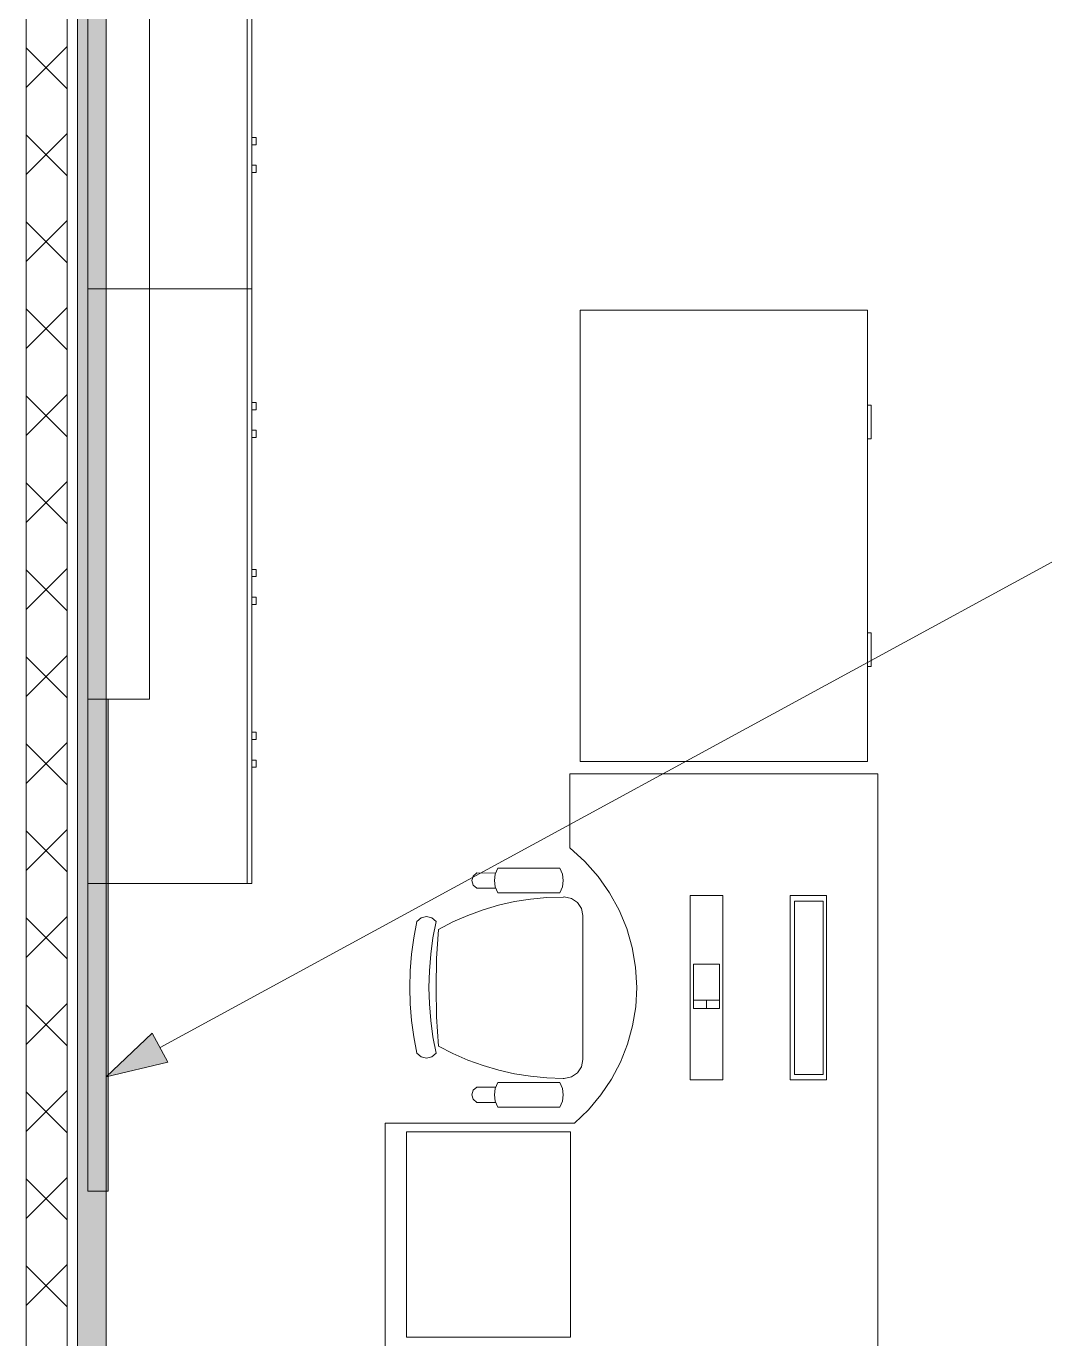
# Model space of a CAD drawing. Header units: millimetres. Extents: x 0 to 1189, y 0 to 841.
# Drawn here: x 542.9 to 567.72, y 316.33 to 348.33 of the extents above; entities that cross this region are included whole.
import ezdxf

# ---------------------------------------------------------------- set-up
doc = ezdxf.new("R2010")
doc.units = ezdxf.units.MM

msp = doc.modelspace()

# ---------------------------------------------------------------- hatches: boundary and pattern name
at = {"true_color": 0xf1d696}
h = msp.add_hatch(color=41, dxfattribs=at)
h.dxf.hatch_style = 2
h.paths.add_polyline_path([(544.151831, 366.07833), (544.851832, 366.07833), (544.851832, 314.604251), (544.151831, 314.604251)])
at = {"true_color": 0x999999}
h = msp.add_hatch(color=253, dxfattribs=at)
h.dxf.hatch_style = 2
h.paths.add_polyline_path([(544.401832, 331.924278), (544.901832, 331.924278), (544.901832, 319.924259), (544.401832, 319.924259)])
at = {"true_color": 0x0077b0}
h = msp.add_hatch(color=144, dxfattribs=at)
h.dxf.hatch_style = 2
h.paths.add_polyline_path([(544.851832, 322.712264), (545.971834, 323.777265), (546.354835, 323.074264)])

# ---------------------------------------------------------------- linework, layer by layer
at = {"color": 7, "lineweight": 0}
for points in [[(542.901829, 371.004338), (542.901829, 311.904247)], [(543.901831, 371.004338), (543.901831, 311.904247)], [(544.151831, 311.904247), (544.151831, 366.778331)], [(544.151831, 366.07833), (544.151831, 314.604251)], [(544.851832, 314.604251), (544.851832, 366.07833)], [(542.901829, 346.834301), (543.901831, 347.834302)], [(543.901831, 346.802301), (542.901829, 347.802302)], [(542.901829, 344.713297), (543.901831, 345.713299)], [(543.901831, 344.681297), (542.901829, 345.681299)], [(542.901829, 342.591294), (543.901831, 343.591296)], [(543.901831, 342.560294), (542.901829, 343.560296)], [(542.901829, 340.470291), (543.901831, 341.470292)], [(543.901831, 340.439291), (542.901829, 341.439292)], [(542.901829, 338.349288), (543.901831, 339.349289)], [(543.901831, 338.317288), (542.901829, 339.317289)], [(542.901829, 336.227284), (543.901831, 337.227286)], [(543.901831, 336.196284), (542.901829, 337.196286)], [(542.901829, 334.106281), (543.901831, 335.106283)], [(543.901831, 334.075281), (542.901829, 335.075283)], [(542.901829, 331.985278), (543.901831, 332.985279)], [(543.901831, 331.953278), (542.901829, 332.953279)], [(542.901829, 329.864275), (543.901831, 330.864276)], [(543.901831, 329.832275), (542.901829, 330.832276)], [(542.901829, 327.742271), (543.901831, 328.742273)], [(543.901831, 327.711271), (542.901829, 328.711273)], [(542.901829, 325.621268), (543.901831, 326.62127)], [(543.901831, 325.589268), (542.901829, 326.58927)], [(542.901829, 323.500265), (543.901831, 324.500266)], [(543.901831, 323.468265), (542.901829, 324.468266)], [(542.901829, 321.378262), (543.901831, 322.378263)], [(543.901831, 321.347262), (542.901829, 322.347263)], [(542.901829, 319.257258), (543.901831, 320.25726)], [(543.901831, 319.225258), (542.901829, 320.22526)], [(542.901829, 317.136255), (543.901831, 318.136257)], [(543.901831, 317.104255), (542.901829, 318.104257)]]:
    msp.add_lwpolyline(points, dxfattribs=at)
at = {"color": 253, "lineweight": 0, "true_color": 0x999999}
for points in [[(544.401832, 356.424315), (544.401832, 341.924293)], [(548.281838, 341.924293), (548.281838, 356.424315)], [(548.401838, 341.924293), (548.401838, 356.424315)], [(544.401832, 331.924278), (544.401832, 351.924308)], [(545.901834, 351.924308), (545.901834, 331.924278)], [(548.401838, 345.614299), (548.401838, 345.440298)], [(548.503838, 345.614299), (548.401838, 345.614299)], [(548.503838, 345.440298), (548.503838, 345.614299)], [(548.401838, 345.440298), (548.503838, 345.440298)], [(548.401838, 344.937298), (548.401838, 344.763297)], [(548.503838, 344.937298), (548.401838, 344.937298)], [(548.401838, 344.763297), (548.503838, 344.763297)], [(548.503838, 344.763297), (548.503838, 344.937298)], [(548.401838, 341.924293), (544.401832, 341.924293)], [(544.401832, 341.924293), (544.401832, 327.424271)], [(544.401832, 341.924293), (548.401838, 341.924293)], [(548.281838, 327.424271), (548.281838, 341.924293)], [(548.401838, 327.424271), (548.401838, 341.924293)], [(563.401861, 341.404292), (556.40185, 341.404292)], [(556.40185, 341.404292), (556.40185, 330.404275)], [(563.401861, 330.404275), (563.401861, 341.404292)], [(548.401838, 339.153289), (548.401838, 338.979289)], [(548.503838, 339.153289), (548.401838, 339.153289)], [(548.401838, 338.979289), (548.503838, 338.979289)], [(548.503838, 338.979289), (548.503838, 339.153289)], [(563.491861, 339.089289), (563.401861, 339.089289)], [(563.491861, 338.271287), (563.491861, 339.089289)], [(548.401838, 338.476288), (548.401838, 338.302288)], [(548.503838, 338.476288), (548.401838, 338.476288)], [(548.401838, 338.302288), (548.503838, 338.302288)], [(548.503838, 338.302288), (548.503838, 338.476288)], [(563.401861, 338.271287), (563.491861, 338.271287)], [(548.401838, 335.083283), (548.401838, 334.909282)], [(548.503838, 335.083283), (548.401838, 335.083283)], [(548.503838, 334.909282), (548.503838, 335.083283)], [(548.401838, 334.909282), (548.503838, 334.909282)], [(548.401838, 334.406282), (548.401838, 334.232281)], [(548.503838, 334.406282), (548.401838, 334.406282)], [(548.401838, 334.232281), (548.503838, 334.232281)], [(548.503838, 334.232281), (548.503838, 334.406282)], [(563.401861, 333.53628), (563.491861, 333.53628)], [(563.491861, 333.53628), (563.491861, 332.718279)], [(563.491861, 332.718279), (563.401861, 332.718279)], [(545.901834, 331.924278), (544.401832, 331.924278)], [(544.401832, 331.924278), (544.901832, 331.924278)], [(544.401832, 319.924259), (544.401832, 331.924278)], [(544.901832, 331.924278), (544.901832, 319.924259)], [(548.401838, 331.114277), (548.401838, 330.940276)], [(548.503838, 331.114277), (548.401838, 331.114277)], [(548.401838, 330.940276), (548.503838, 330.940276)], [(548.503838, 330.940276), (548.503838, 331.114277)], [(548.401838, 330.437276), (548.401838, 330.263275)], [(548.503838, 330.437276), (548.401838, 330.437276)], [(548.401838, 330.263275), (548.503838, 330.263275)], [(548.503838, 330.263275), (548.503838, 330.437276)], [(556.40185, 330.404275), (563.401861, 330.404275)], [(563.651861, 330.104275), (556.15185, 330.104275)], [(563.651861, 330.104275), (556.15185, 330.104275)], [(556.15185, 330.104275), (556.15185, 328.295272)], [(563.651861, 330.104275), (563.651861, 316.104254)], [(563.651861, 316.104254), (563.651861, 330.104275)], [(556.15185, 328.295272), (556.517196, 327.964973), (556.840179, 327.599318), (557.118841, 327.202421), (557.351227, 326.778395), (557.535377, 326.331353), (557.669336, 325.865409), (557.751147, 325.384676), (557.778852, 324.893267), (557.753167, 324.41988), (557.677243, 323.956172), (557.55278, 323.505824), (557.381477, 323.072514), (557.165033, 322.659924), (556.905148, 322.271732), (556.60352, 321.911618), (556.26185, 321.583262)], [(554.393847, 327.201271), (554.331222, 327.345771), (554.309847, 327.502271), (554.331222, 327.658396), (554.393847, 327.803272)], [(554.393847, 327.803272), (555.905849, 327.803272)], [(555.905849, 327.803272), (555.967599, 327.658396), (555.988849, 327.502271), (555.967599, 327.345771), (555.905849, 327.201271)], [(544.401832, 327.424271), (548.401838, 327.424271)], [(553.879846, 327.315271), (553.794721, 327.390021), (553.762846, 327.499271), (553.794346, 327.608521), (553.879846, 327.683271)], [(553.879846, 327.683271), (554.335847, 327.682271)], [(552.945845, 326.309269), (553.299466, 326.491564), (553.662815, 326.650504), (554.034741, 326.785795), (554.414097, 326.897145), (554.799734, 326.98426), (555.190504, 327.046848), (555.585259, 327.084616), (555.982849, 327.09727), (555.996849, 327.09727)], [(553.879846, 327.315271), (554.337847, 327.315271)], [(554.393847, 327.201271), (555.905849, 327.201271)], [(555.996849, 327.09727), (556.013849, 327.09827), (556.190678, 327.062489), (556.334975, 326.96502), (556.432209, 326.820676), (556.46785, 326.64427)], [(559.875855, 327.13227), (559.080854, 327.13227)], [(559.080854, 327.13227), (559.080854, 322.642264)], [(559.875855, 322.642264), (559.875855, 327.13227)], [(561.515858, 327.13227), (561.515858, 322.642264)], [(562.401859, 327.13227), (561.515858, 327.13227)], [(562.401859, 322.642264), (562.401859, 327.13227)], [(561.621858, 326.99527), (561.621858, 322.771264)], [(562.320859, 326.99527), (561.621858, 326.99527)], [(562.320859, 322.771264), (562.320859, 326.99527)], [(552.423844, 323.289265), (552.347719, 323.686437), (552.293344, 324.086891), (552.260719, 324.489782), (552.249844, 324.894267), (552.260719, 325.298752), (552.293344, 325.701643), (552.347719, 326.102097), (552.423844, 326.49927)], [(552.423844, 326.49927), (552.525344, 326.589645), (552.656844, 326.62227), (552.78822, 326.589645), (552.888845, 326.49927)], [(552.888845, 323.289265), (552.81272, 323.686437), (552.758344, 324.086891), (552.725719, 324.489782), (552.714844, 324.894267), (552.725719, 325.298752), (552.758344, 325.701643), (552.81272, 326.102097), (552.888845, 326.49927)], [(556.46785, 323.136264), (556.46785, 326.63827)], [(552.946845, 323.464265), (552.90322, 324.178891), (552.888845, 324.894267), (552.903095, 325.602143), (552.945845, 326.309269)], [(559.159854, 324.380266), (559.159854, 325.461268)], [(559.159854, 325.461268), (559.793855, 325.461268)], [(559.793855, 325.461268), (559.793855, 324.380266)], [(559.159854, 324.581267), (559.793855, 324.581267)], [(559.476855, 324.581267), (559.476855, 324.380266)], [(559.793855, 324.380266), (559.159854, 324.380266)], [(552.888845, 323.289265), (552.78822, 323.198889), (552.656844, 323.166264), (552.525344, 323.198889), (552.423844, 323.289265)], [(555.996849, 322.676264), (555.982849, 322.676264), (555.585589, 322.688918), (555.191083, 322.726686), (554.80049, 322.789274), (554.414972, 322.876389), (554.035688, 322.987739), (553.663799, 323.12303), (553.300464, 323.28197), (552.946845, 323.464265)], [(556.46785, 323.136264), (556.432209, 322.953436), (556.334975, 322.809139), (556.190678, 322.711904), (556.013849, 322.676264), (555.996849, 322.676264)], [(554.393847, 321.971263), (554.331222, 322.116138), (554.309847, 322.272263), (554.331222, 322.428388), (554.393847, 322.573264)], [(554.393847, 322.573264), (555.905849, 322.573264)], [(555.905849, 322.573264), (555.967599, 322.428388), (555.988849, 322.272263), (555.967599, 322.116138), (555.905849, 321.971263)], [(559.080854, 322.642264), (559.875855, 322.642264)], [(561.515858, 322.642264), (562.401859, 322.642264)], [(561.621858, 322.771264), (562.320859, 322.771264)], [(553.880846, 322.091263), (553.794846, 322.166013), (553.762846, 322.275263), (553.794721, 322.384013), (553.879846, 322.458263)], [(553.879846, 322.458263), (554.337847, 322.458263)], [(553.879846, 322.091263), (554.335847, 322.091263)], [(554.393847, 321.971263), (555.905849, 321.971263)], [(551.651843, 316.104254), (551.651843, 321.583262)], [(556.26185, 321.583262), (551.651843, 321.583262)], [(552.164844, 316.368254), (552.164844, 321.368262)], [(552.164844, 321.368262), (556.16485, 321.368262)], [(556.16485, 321.368262), (556.16485, 316.368254)], [(544.901832, 319.924259), (544.401832, 319.924259)], [(556.16485, 316.368254), (552.164844, 316.368254)]]:
    msp.add_lwpolyline(points, dxfattribs=at)
at = {"color": 144, "lineweight": 0, "true_color": 0x0077b0}
for points in [[(546.162834, 323.425265), (585.119894, 344.638297)], [(544.851832, 322.712264), (545.971834, 323.777265)], [(545.971834, 323.777265), (546.354835, 323.074264)], [(544.851832, 322.712264), (546.354835, 323.074264)]]:
    msp.add_lwpolyline(points, dxfattribs=at)

doc.saveas('drawing.dxf')
